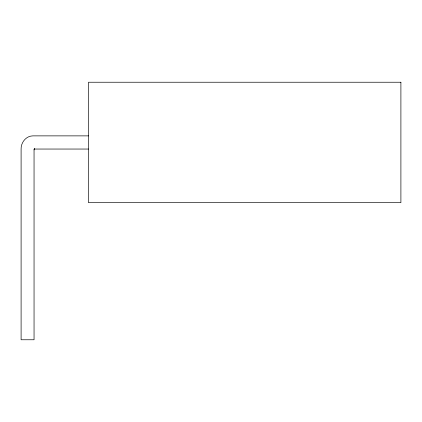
<?xml version="1.0" encoding="UTF-8"?>
<svg xmlns="http://www.w3.org/2000/svg" width="422" height="422" viewBox="0 0 422 422"><rect width="100%" height="100%" fill="white"/><g stroke="black" fill="none" stroke-linecap="round" stroke-linejoin="round"><path stroke-width="0.63" d="M34.05 149.842L34.483 148.28M88.493 135.873L32.847 135.873C26.011 135.953 20.889 142.52 21.1 149.103L21.1 339.763L34.05 339.763L34.05 149.778M34.124 149.045L88.493 149.045M400.9 82.237L88.493 82.237L88.493 202.681L400.9 202.681L400.9 82.237"/></g></svg>
